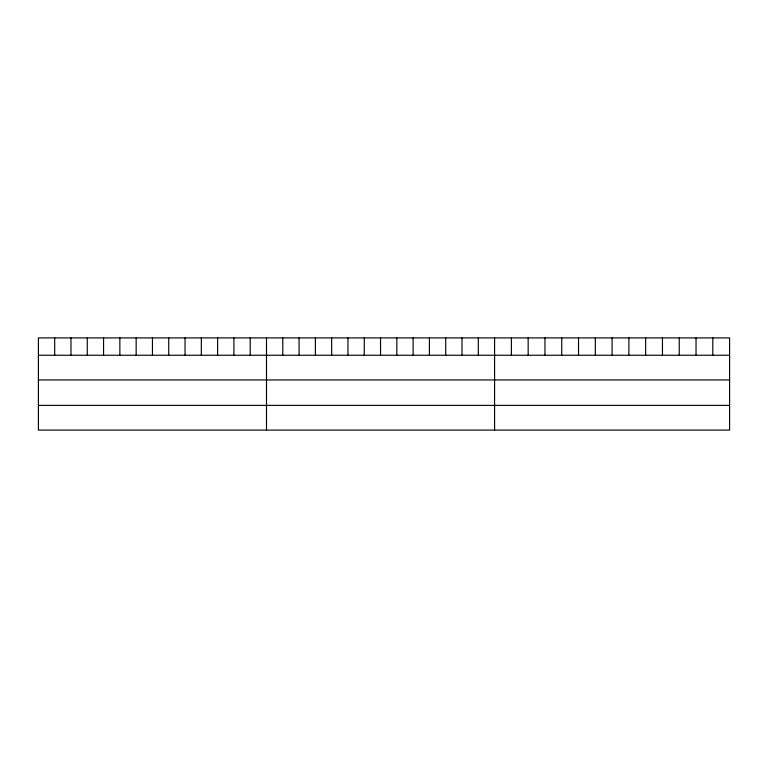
<?xml version="1.0" encoding="UTF-8"?>
<svg xmlns="http://www.w3.org/2000/svg" width="768" height="768" viewBox="0 0 768 768"><rect width="100%" height="100%" fill="white"/><g stroke="black" fill="none" stroke-linecap="round" stroke-linejoin="round"><path stroke-width="1.15" d="M729.6 355.248L729.6 430.08L38.4 430.08L38.4 337.92L729.6 337.92L729.6 355.248L38.4 355.248M38.4 379.939L729.6 379.939M38.4 405.389L729.6 405.389M712.81 337.92L712.81 355.248M696.029 337.92L696.029 355.248M679.238 337.92L679.238 355.248M662.458 337.92L662.458 355.248M645.667 337.92L645.667 355.248M628.886 337.92L628.886 355.248M612.096 337.92L612.096 355.248M595.306 337.92L595.306 355.248M578.525 337.92L578.525 355.248M561.734 337.92L561.734 355.248M544.954 337.92L544.954 355.248M528.163 337.92L528.163 355.248M511.382 337.92L511.382 355.248M494.592 337.92L494.592 430.08M478.301 337.92L478.301 355.248M462.01 337.92L462.01 355.248M445.718 337.92L445.718 355.248M429.418 337.92L429.418 355.248M413.126 337.92L413.126 355.248M396.835 337.92L396.835 355.248M380.544 337.92L380.544 355.248M364.253 337.92L364.253 355.248M347.962 337.92L347.962 355.248M331.67 337.92L331.67 355.248M315.37 337.92L315.37 355.248M299.078 337.92L299.078 355.248M282.787 337.92L282.787 355.248M266.496 337.92L266.496 430.08M250.205 337.92L250.205 355.248M233.914 337.92L233.914 355.248M217.622 337.92L217.622 355.248M201.322 337.92L201.322 355.248M185.03 337.92L185.03 355.248M168.739 337.92L168.739 355.248M152.448 337.92L152.448 355.248M136.157 337.92L136.157 355.248M119.866 337.92L119.866 355.248M103.574 337.92L103.574 355.248M87.274 337.92L87.274 355.248M70.982 337.92L70.982 355.248M54.691 337.92L54.691 355.248"/></g></svg>
